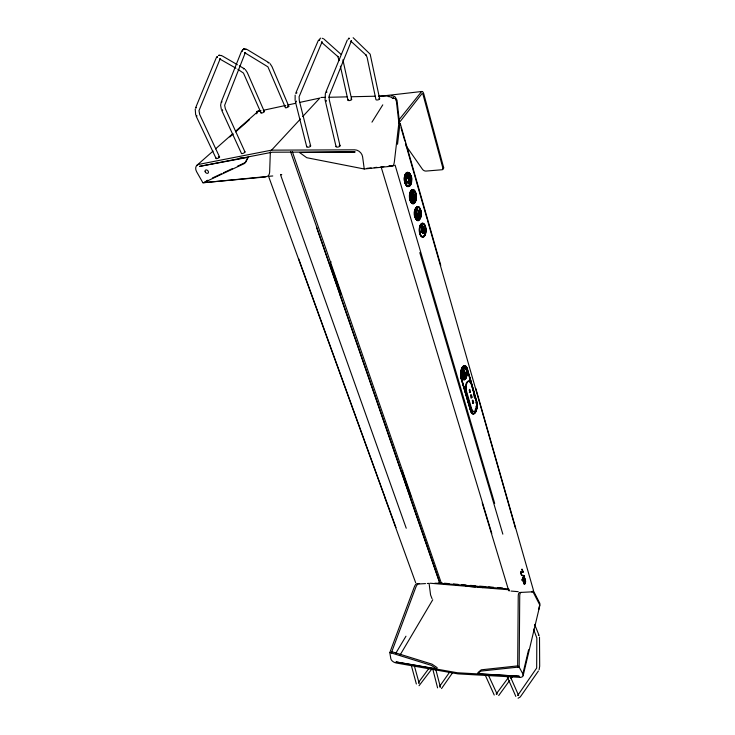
<?xml version="1.0" encoding="UTF-8"?>
<svg xmlns="http://www.w3.org/2000/svg" width="735" height="735" viewBox="0 0 735 735"><rect width="100%" height="100%" fill="white"/><g stroke="black" fill="none" stroke-linecap="round" stroke-linejoin="round"><path stroke-width="1.1" d="M519.728 677.358A5.228 3.059 22.5 0 0 522.842 673.876L519.176 667.15L519.728 596.03A5.292 2.04 82 0 1 521.207 592.392M519.728 677.348L457.877 673.866L396.284 662.998A4.925 2.802 26.2 0 1 390.827 658.725L389.807 652.616L391.314 652.974L392.058 651.77L432.015 664.155L437.123 667.61L436.581 668.887L395.963 661.932L457.482 672.773L519.241 676.218L477.649 673.683L480.763 671.119L517.651 667.169L518.239 596.103A5.292 2.049 82 0 1 519.728 592.474L532.994 591.794L539.582 604.602A2.83 1.819 -62.3 0 1 539.683 605.015M411.499 193.084L411.572 193.075A2.086 0.992 88.3 0 0 412.234 192.258L412.298 191.734L412.188 192.671A2.288 1.102 88.1 0 1 412.041 192.974A2.995 1.442 88.1 0 1 411.637 193.461L411.526 193.571M270.351 151.741L269.653 171.916A6.542 4.217 74.6 0 1 266.502 176.565L202.897 182.758L196.631 171.76A6.808 4.906 45.2 0 1 198.762 164.401L271.564 150.151L354.683 149.821A7.139 5.696 42.4 0 1 362.594 156.766L364.248 168.995L392.536 166.119A6.881 1.902 -88.3 0 0 394.419 161.342L398.866 123.048M412.307 199.617L412.28 200.287L412.39 199.654M421.339 230.661L421.578 232.435L422.111 231.507L421.256 230.716L421.348 232.435L421.872 231.332M421.881 231.571L421.807 232.095M412.252 200.085L412.087 199.617M417.829 220.592C413.07 218.516 412.84 208.446 417.765 206.507M416.956 220.371C414.209 217.514 413.006 209.365 417.434 206.553M418.794 220.436C421.954 217.661 421.743 209.604 418.729 206.765C422.193 210.026 422.643 218.038 418.252 220.555M412.317 191.927L412.041 192.221A2.086 1.011 87.8 0 1 411.343 193.066L410.975 193.186M421.614 229.182L421.679 229.219A2.94 1.396 89.5 0 1 422.653 232.756L422.441 232.517A2.462 1.176 89.9 0 0 421.559 229.632L421.339 229.651A2.462 1.167 89.3 0 1 422.202 232.637L422.533 232.756M421.642 230.634L421.256 231.654L421.835 231.837M417.792 218.249L416.791 218.065A1.415 0.68 88.9 0 1 416.479 217.505L418.445 217.385A7.745 3.703 88.7 0 0 419.354 216.255L420.089 213.876A1.369 0.652 88.8 0 0 419.997 213.187L420.227 213.187A1.369 0.652 88.9 0 1 420.319 213.876L419.391 216.834A8.572 4.098 88.7 0 1 418.674 217.716L417.737 218.203M466.027 386.5L466.238 390.257L471.953 409.873L473.34 411.637A6.734 2.949 -86.3 0 0 476.712 406.152L476.519 402.486L470.896 382.917L469.49 381.061A6.799 3.013 -86.7 0 0 466.027 386.5A4.695 2.086 -86.7 0 0 466.238 390.248L465.604 390.212A4.686 2.086 -86.7 0 1 465.393 386.463A6.799 3.013 -86.7 0 1 468.856 381.033A4.686 2.076 -86.7 0 1 469.068 381.097M424.325 233.427A6.982 3.326 89.4 0 1 424.288 233.767L424.508 233.767A6.992 3.317 89 0 0 422.129 225.333L421.78 225.737A6.505 3.096 89.3 0 1 424.067 233.647L424.306 233.491A6.505 3.115 89.8 0 0 422 225.709M523.292 581.642C527.905 565.463 517.513 589.718 524.11 575.836C520.656 591.28 527.693 570.948 523.605 581.192M523.412 581.164L523.917 575.808M413.281 198.661L412.932 197.458L414.338 198.147C412.895 198.064 414.926 200.223 412.592 198.762C412.546 197.513 414.283 199.424 412.638 198.294M414.007 199.442L412.868 198.285M416.12 216.108L419.915 211.45L417.903 210.311L417.186 207.821L415.642 209.42C416.763 216.696 416.185 222.439 415.964 209.604L417.103 208.483L415.964 209.604M416.469 215.098L419.317 211.616L416.249 215.107L416.837 211.836L416.194 209.594M421.596 228.346L421.706 228.346A3.804 1.828 -89.6 0 1 422.698 229.586A3.868 1.883 -90 0 1 422.992 230.57A3.794 1.792 89.2 0 1 423.029 232.967L423.259 233.096A4.281 2.04 89.3 0 0 421.807 227.905M421.375 229.256L421.458 229.228A2.94 1.406 89.6 0 1 422.423 232.756M421.899 226.646A5.577 2.692 89.8 0 1 423.884 233.454L423.654 233.197A5.099 2.416 88.6 0 0 421.844 227.161L421.881 226.812M408.642 175.509L408.182 175.38C408.862 171.43 408.467 178.146 408.568 174.03M410.644 181.242L409.827 180.397M410.001 180.847L410.056 180.387L409.772 180.856M414.062 198.625L414.338 198.147M423.415 231.075A5.099 2.416 89.4 0 0 421.624 227.133L421.853 227.051M397.525 144.271L399.941 123.664M420.052 214.39L420.227 213.187M410.47 196.355L412.16 196.052A8.682 4.171 88.1 0 0 412.895 195.188L413.842 192.221A1.387 0.671 88.3 0 0 413.75 191.513L413.97 191.513A1.387 0.661 88.3 0 1 414.062 192.083A1.727 0.827 88.2 0 1 414.062 192.469L414.053 192.598A2.481 1.185 88.3 0 1 414.016 192.864A5.191 2.425 89.2 0 1 413.272 194.729M465.733 374.106L465.742 372.93M295.158 95.072L295.112 100.484M418.086 215.208A2.885 1.378 88.8 0 0 418.555 214.675L418.785 213.352L418.325 214.684A2.885 1.378 88.8 0 1 417.866 215.217L417.792 215.254M195.216 109.083L195.694 115.064M539.591 606.504L539.122 608.001M419.069 214.216L418.564 215.428A5.274 2.517 88.8 0 1 418.142 215.961L416.874 216.228A1.038 0.496 88.9 0 0 417.122 216.66L418.325 216.513A5.586 2.674 88.8 0 0 419.051 215.621L419.575 213.931A1.038 0.496 88.8 0 0 419.51 213.269L419.088 213.517L419.51 213.269M522.851 673.876L528.594 649.768M523.164 675.594L539.545 606.715M325.366 93.419L325.072 99.841L336.051 146.596M531.552 591.868L532.994 591.794L533.27 590.554L539.857 603.407L539.793 605.594M256.331 113.346A6.376 4.869 47.2 0 1 258.959 111.224L259.051 111.206A6.468 3.951 78.5 0 1 260.089 110.627A6.413 3.914 78.6 0 1 260.466 110.553M538.783 609.03L538.727 609.214A4.925 3.078 22.1 0 1 538.489 609.471M419.97 214.932L419.161 216.834A8.572 4.098 88.7 0 1 418.454 217.716L417.912 218.12M463.169 375.135L463.62 372.066A1.378 0.616 -87.1 0 1 462.756 370.918A1.378 0.616 -87.1 0 1 463.656 369.567A1.378 0.616 -87.1 0 1 463.767 371.846L463.169 375.135L463.858 378.617L464.658 377.671C464.869 375.741 463.39 377.027 464.281 376.384M464.051 376.733L463.923 373.132L464.621 376.926C467.616 381.171 461.984 365.727 464.897 376.495M539.132 669.695L539.683 666.232L539.499 637.08M406.51 178.807L405.922 180.286L407.53 177.089L408.871 177.613L409.23 180.387L408.127 181.94M406.17 178.963L406.942 176.942A3.023 1.452 87.9 0 1 409.073 177.999A3.023 1.452 87.9 0 1 408.476 182.225L407.76 182.519M221.74 102.257L221.961 101.605M406.657 178.348L407.19 177.208A2.536 1.222 87.9 0 1 408.88 178.228A2.536 1.222 87.9 0 1 408.485 181.674L408.256 181.876M196.061 108.045L196.282 107.402M464.07 372.902L465.053 372.516L465.705 374.363M465.604 372.985C463.546 370.412 467.028 377.799 465.558 372.921M409.946 183.116L409.542 181.867L410.314 182.73L409.946 183.116L409.542 181.867M408.917 176.051L409.533 174.958L409.34 176.345M409.147 176.042L409.533 174.958M409.11 176.354L409.312 174.967M410.176 183.107L409.772 181.857M326.634 92.564L326.882 91.884M389.816 652.588L414.264 587.081A5.053 1.782 -73.8 0 1 416.837 583.691M296.609 93.29L296.866 92.619M241.42 51.542L221.244 102.055L220.629 105.197L221.336 109.368M477.649 673.683L478.163 672.378L481.269 669.815L517.991 665.855M216.255 57.799L195.602 107.843M325.642 92.656L347.361 39.883M406.032 179.368L405.022 180.764C404.737 186.139 411.839 181.132 409.129 177.484C406.979 174.204 406.703 180.185 405.022 180.764M411.269 195.023A1.314 0.634 88.4 0 1 410.764 194.518L410.553 194.499A1.057 0.515 88.4 0 0 410.81 194.94L411.811 194.83A5.678 2.729 88.2 0 0 412.546 193.948L413.254 191.651M295.672 93.373L318.283 40.508M348.326 38.9L348.62 38.275M348.629 38.863L348.932 38.229M348.95 38.872L349.254 38.248M241.907 51.073L242.201 50.476M242.164 50.991L242.458 50.384M242.449 50.945L242.743 50.338M439.622 583.305L434.872 583.213M318.935 40.168L319.247 39.543M319.238 40.131L319.541 39.506M319.55 40.14L319.863 39.515M523.485 581.67L524.9 578.574M216.724 57.339L217.018 56.742M216.972 57.256L217.266 56.659M217.257 57.211L217.551 56.613M522.539 578.427L524 575.468L522.502 578.289M524.11 575.836L522.456 578.757M237.451 166.22L245.637 162.371L248.614 156.39L244.645 163.427L204.523 182.28L207.619 180.25M520.702 572.354L523.044 572.152C519.443 564.728 526.021 573.943 520.536 572.17L521.427 574.843M331.053 261.715L329.565 264.692L330.805 264.637L341.169 294.616L339.938 294.661L316.473 227.179M406.005 145.714L422.414 169.215A3.703 3.059 38.5 0 0 426.107 171.062L442.176 169.739A1.24 1.029 37.5 0 0 443.003 168.535L423.094 94.806A2.122 0.845 84.2 0 0 421.881 93.768L398.894 123.122L396.312 100.52A3.877 2.876 -75.9 0 0 396.137 99.914M400.042 655.096L432.768 599.732M395.77 653.305L405.968 636.207M539.058 607.082L539.6 606.081A3.399 1.718 -69.2 0 1 539.508 606.513M472.467 403.432L473 402.578L472.311 400.207M473.606 402.569L473.083 403.423L472.394 401.053L472.917 400.198L473.606 402.569L473 402.578M371.965 122.157L382.779 104.848M470.896 398.012L471.429 397.157L470.74 394.778M472.035 397.148L471.512 398.002L470.813 395.614L471.346 394.768L472.035 397.148L471.429 397.157M469.38 390.11L469.849 391.709L469.316 392.554L469.931 392.545L470.464 391.7L469.766 389.302L469.233 390.147L469.931 392.545M464.033 376.963L464.097 378.038L463.923 377.423M463.858 378.617L464.097 376.375M464.621 376.926L465.485 375.879M465.163 376.871L465.191 377.11M405.931 179.974C405.757 177.962 408.485 174.608 409.312 177.989A3.013 1.452 87.9 0 1 409.505 179.138L408.835 182.087L406.767 182.868M443.159 168.297L443.646 167.598L423.792 93.924A4.235 1.69 84.2 0 0 421.366 91.847L398.655 120.237M411.416 198.055L411.187 199.286L412.399 202.226A1.13 0.542 88.4 0 0 412.813 202.07L415.495 198.863M392.793 98.398L392.802 98.398A6.624 5.503 45.2 0 0 388.098 96.505L388.613 96.533M441.533 688.557L452.567 672.782M538.397 671.018L520.297 696.927L518.101 698.232M449.535 672.295L439.999 685.819M411.545 198.478L411.435 199.36M517.798 695.338L536.669 668.041L536.835 638.053L533.537 629.132M498.716 695.53L509.704 680.408M508.519 677.376L496.309 693.886M431.767 669.107L419.06 685.709M510.99 678.662L512.277 676.917M428.744 668.62L418.858 681.97M351.468 40.747L329.096 96.092L329.308 99.96L340.02 145.769M401.429 472.21L402.56 472.256L410.718 495.859L409.597 495.803L401.429 472.21L402.789 470.418M465.577 374.014L465.714 373.352L465.797 374.041M415.891 216.108L419.915 211.45M417.26 214.96C418.38 215.309 416.745 215.428 417.682 214.712A2.04 0.974 88.8 0 0 418.325 213.931L418.785 213.352M417.48 214.96L417.912 214.795A2.04 0.974 88.8 0 0 418.555 213.931M417.903 217.615L418.215 217.385A7.745 3.703 88.7 0 0 419.134 216.265L419.997 213.187M417.691 217.78L416.488 217.505M415.642 209.42L417.186 207.821M411.444 198.018C419.134 186.084 413.428 211.175 411.398 198.652A1.158 0.56 88.3 0 1 411.646 198.055M414.338 194.83L411.655 198.037M411.572 198.45L414.209 195.299M411.003 196.052C409.79 195.188 411.315 196.603 411.931 195.721A7.855 3.776 88 0 0 412.868 194.61L413.961 191.523M412.105 191.844L412.409 192.662A2.288 1.093 88.3 0 1 412.262 192.965A2.995 1.433 88.3 0 1 411.857 193.443A2.288 1.102 87.9 0 1 411.655 193.562A2.288 1.102 88.1 0 1 411.425 193.562L411.361 193.581M411.361 193.516L411.343 193.011M411.655 194.398A4.98 2.389 88.1 0 0 412.464 193.443L413.162 191.578M411.628 194.435L410.948 194.288M408.807 183.217C410.626 183.575 408.191 185.33 409.23 182.978M406.17 182.978L405.95 180.516L405.343 180.966L406.17 182.978L405.95 180.516M409.487 177.245L410.286 176.575L409.836 177.668L409.487 177.245L410.286 176.575M408.311 178.881L408.384 177.971A1.654 0.799 87.9 0 0 408.247 177.852L407.539 178.421A1.148 0.551 87.8 0 1 408.311 178.881L408.733 178.642A1.645 0.79 87.9 0 0 408.394 177.971L408.247 177.852A1.645 0.79 87.9 0 0 407.649 177.98L407.769 178.412A1.158 0.56 87.9 0 1 408.541 178.881L407.539 178.421M409.606 177.677L410.406 177.006M405.94 182.987L406.538 182.546M406.317 174.645C408.155 175.022 405.702 176.777 406.74 174.406M405.858 183.658L407.438 182.556M412.39 194.49L412.353 194.527A5.806 2.793 88 0 0 412.583 194.279M271.564 150.151L300.468 118.969M302.719 116.543L319.854 98.058L299.917 102.367M414.237 195.262C417.553 195.446 414.182 202.382 412.418 201.712C420.861 192.965 408.835 195.051 412.197 201.583M229.853 136.967L233.28 133.954M235.65 131.859L249.523 119.612M196.906 165.32L213.049 151.079M215.603 148.838L232.591 133.853M235.99 130.848L257.232 112.124M412.133 194.747L411.967 194.867A4.465 2.141 88.5 0 1 411.784 194.977A3.069 1.47 88.1 0 1 411.269 195.069M393.014 98.233L393.06 98.205A3.51 1.709 45.7 0 1 393.4 98.086L395.035 98.49A4.658 3.105 -88 0 1 395.476 98.949A4.162 2.931 -81.1 0 1 396.073 99.978M321.967 42.125L299.081 96.772L299.31 100.603L310.639 145.916M242.936 49.567L244.654 48.905M407.08 182.133L406.519 182.335L407.199 182.096M417.737 216.733L418.105 216.522A5.586 2.674 88.8 0 0 418.821 215.631L419.308 213.508M406.969 182.179C404.075 172.183 413.998 179.505 406.969 182.179L407.319 182.069M319.9 38.551L320.772 38.137M212.461 177.98L221.373 173.782M223.376 172.844L232.398 168.6M417.976 217.689L417.204 217.79M464.254 372.911L465.053 372.516M465.338 372.066L463.96 372.526L463.95 371.855A1.378 0.625 -87 0 0 463.849 369.576A1.378 0.625 -87 0 0 462.94 370.927L463.702 371.726L463.748 369.953L463.445 371.781L463.564 369.944L462.949 370.89A1.378 0.625 -87 0 0 463.803 372.085L463.62 372.066M518 695.246L518.653 695.576L510.366 676.724M408.357 181.931L407.723 182.032M218.589 55.391L219.572 55.171M258.545 111.352L259.023 111.187M218.855 55.336L219.25 55.263M351.284 40.884L350.705 41.022L366.544 55.538L365.984 54.932L367.105 57.348L375.916 99.565A1.902 0.735 -12.2 0 0 378.7 99.657A1.902 0.735 -12.2 0 0 378.837 98.361M322.298 42.051L321.406 42.262L321.866 42.217M417.609 216.292L418.362 215.952A5.274 2.517 88.8 0 0 418.794 215.428L419.336 213.94A1.038 0.496 88.8 0 0 419.281 213.269M417.765 216.292L417.103 216.072M409.845 179.248L410.69 178.614M261.054 110.774L256.607 111.738A6.376 3.289 81.8 0 1 259.106 111.49M263.277 110.296L285.768 105.427M287.743 105.004L295.562 103.313M407.291 173.919L407.75 173.864L407.631 175.298L407.75 173.864M199.681 166.367L247.612 157.437M199.69 166.349L272.299 152.209L355.161 151.943L299.549 152.531L306.743 157.703L364.248 168.995M239.739 158.043L241.962 157.63M421.844 226.665L421.669 226.665A5.577 2.655 89.2 0 1 423.58 230.459M417.93 220.61L418.472 220.555L417.508 220.509M496.254 693.932L497.172 694.189L488.545 675.502M378.874 96.404L421.954 91.471M520.536 572.17L523.044 572.152M398.875 122.24L399.445 122.175L397.001 100.217L395.228 96.983M366.857 168.333L371.193 167.902M374.198 167.598L376.88 167.323M381.254 166.882L383.845 166.625M388.328 166.174L390.551 165.945A6.872 1.911 -88.3 0 0 391.13 165.568M202.924 182.758L264.922 177.025A6.542 4.217 74.6 0 0 266.144 176.602M268.808 176.299L272.758 175.968M389.761 165.945L394.135 165.568M412.877 192.643A3.721 1.792 87.5 0 1 411.159 194.481L410.828 194.417M407.208 182.069L407.953 182.023M425.501 583.59L418.325 584.003A5.062 1.773 -73.8 0 0 415.753 587.403L391.323 652.946L431.463 665.423L436.581 668.887M427.265 583.489L429.084 583.379L430.572 594.955L432.042 598.667M417.746 583.636L419.556 583.535M407.401 175.307L407.861 175.252M410.727 179.092L410.461 178.623M414.981 195.106L415.707 197.54A1.011 0.487 88.4 0 1 415.495 198.799M410.231 195.776L410.314 195.776A1.387 0.661 88.2 0 0 410.644 196.282M410.387 195.767L410.158 195.776A1.387 0.671 88.4 0 0 410.415 196.291L410.819 196.447A2.49 1.194 88.4 0 0 411.021 196.548A3.087 1.479 88 0 0 411.168 196.576A5.062 2.435 88.3 0 0 412.013 196.319A8.103 3.85 89.3 0 0 412.73 195.538M412.932 197.458L413.777 199.451M417.214 206.563L418.408 206.618L417.535 206.517M421.486 228.346A3.813 1.801 89.4 0 1 422.818 232.977L423.048 232.977M423.048 233.105L423.038 233.096A4.281 2.04 89.4 0 0 421.633 227.942L421.761 227.887M423.7 232.609A5.577 2.655 89.2 0 1 423.636 233.445L423.746 233.445M320.965 97.461L325.486 97.36M328.876 97.277L346.957 96.864M351.477 96.763L375.254 96.212M378.654 96.138L388.852 95.899M417.903 210.311L419.685 211.459M416.883 208.483L417.756 210.725L416.956 207.821M416.368 211.91L415.872 209.411M469.849 391.709L470.464 391.7M517.651 667.169L519.176 667.15M423.636 233.445L423.424 233.335A5.099 2.416 89.4 0 0 423.461 232.563M417.627 218.277L417.103 218.249M481.168 587.577L477.327 587.265M481.802 587.587L509.327 589.792M391.204 95.844L391.975 95.862M417.599 220.592L418.151 220.601M463.583 375.098L463.712 376.981M463.482 377.331L464.033 378.626M470.575 382.898L470.896 382.917A4.686 2.076 -86.7 0 0 469.49 381.061M465.604 390.212L471.328 409.836L471.953 409.873A4.64 2.03 -86.2 0 0 473.34 411.637M524 575.468L521.427 575.239L523.614 575.624M438.749 582.782L442.24 583.066M444.399 583.241L449.039 583.627M453.431 583.985L458.098 584.371M461.497 584.647L466.027 585.023M470.363 585.382L475.086 585.767M479.615 586.144L485.275 586.613M488.674 586.888L493.507 587.283M497.742 587.632L502.501 588.028M508.666 588.928L442.13 583.443L441.22 582.827L292.319 151.612M468.039 585.721L490.769 587.596M430.168 583.232L483.051 587.614M465.972 586.199L475.37 586.98M511.027 591.069L518.175 591.657M521.62 574.871L520.904 572.381M392.72 95.945L394.677 96.625M417.866 206.535L418.729 206.765M439.76 686.839L440.412 687.262L435.919 669.907M418.555 682.971L419.189 683.385L414.421 666.103M220.858 55.364L221.428 55.639M220.601 55.401L221.161 55.676M245.986 49.098L246.547 49.383M245.72 49.135L246.271 49.42M245.453 49.236L246.004 49.511M417.535 210.734L419.317 211.616M421.826 225.277L421.991 225.369A6.982 3.326 89.4 0 1 424.27 230.395M237.387 64.717L222.099 55.832M239.344 65.847L244.259 68.677M235.981 68.226L219.646 58.929L220.482 59.103L219.756 59.461L220.05 59.066L198.983 110.673L199.663 114.394L219.581 157.024M237.864 69.31L243.478 73.087L260.989 112.859M413.658 198.248L414.283 198.615M269.001 62.751L247.236 49.576M417.195 218.194L417.021 218.056A1.415 0.671 88.9 0 1 416.708 217.505M243.588 68.484L244.167 68.879M243.331 68.52L243.91 68.915M268.054 62.594L268.881 62.953M322.38 38.293L323.106 38.624M321.517 42.272L338.054 56.76L337.769 56.329L339.12 60.601M323.85 38.973L341.104 54.399M353.14 37.706L370.164 54.188L379.646 98.784M245.315 69.549L247.282 72.508L264.343 111.591M270.048 63.633L271.996 66.637L288.809 106.299M464.805 376.936L465.595 377.873M216.044 158.356L196.116 116.075M221.759 110.397L241.402 153.339A1.957 0.597 -23.9 0 0 243.901 152.99A1.957 0.597 -23.9 0 0 244.406 151.713M485.33 675.327L494.232 695.044M245.003 151.989L225.342 108.697L224.653 105.28L245.233 52.837L244.92 53.242L245.619 52.883L244.755 52.718L267.917 66.839L285.4 107.586M507.122 676.549L515.832 696.431M196.631 115.331L196.971 116.121M222.319 109.634L222.65 110.443M534.575 624.364L539.104 635.435M298.621 258.656L395.99 527.611M268.854 177.098L385.057 497.972M385.03 498.119L415.67 582.736M538.369 634.838L538.553 635.362M280.715 175.279L406.235 528.235M290.536 151.603L439.787 582.68M339.91 294.845L401.2 471.806M409.781 496.575L439.438 582.212M414.999 195.097L414.715 194.692A1.148 0.551 88.5 0 0 414.347 194.839M381.052 166.689L491.788 533.491M482.206 502.915L508.648 590.435M395.099 165.099L494.683 503.401M419.804 252.619L502.841 534.161M406.51 174.416L406.868 175.637M409 182.987L409.358 184.2M406.538 174.636L406.896 175.867M409.027 183.208L409.386 184.43M464.217 376.972L464.391 377.579M520.729 572.197L521.51 574.862M405.72 180.525L406.317 182.556M405.251 180.755L406.087 183.649M473.707 394.842L474.645 398.104M522.015 569.221L522.851 572.124M469.738 377.138L474.406 393.363M400.244 123.434L440.779 265.436M475.802 388.438L533.481 590.416M398.885 120.209L399.445 122.175M401.025 127.725L404.81 140.964M405.426 143.141L427.136 219.131M427.458 220.234L515.428 528.134M411.076 664.55L416.359 684M437.591 687.877L432.841 669.364M413.768 191.743L413.796 192.726A2.582 1.25 88.1 0 1 413.731 193.075M295.369 101.577L306.715 146.734M340.36 66.15L347.958 100.153M351.652 99.381L342.887 59.838M296.269 101.026L296.453 101.871M326.276 100.383L326.45 101.237M396.33 100.576L396.422 101.145M407.521 173.873L407.631 175.298M465.338 375.815L465.411 377.863M443.646 167.598A1.24 1.029 37.5 0 1 442.819 168.802M393.482 98.04A3.73 1.856 50.6 0 0 393.308 98.086A3.822 1.911 51.3 0 1 393.602 98.049M256.543 113.796A3.454 1.084 -62.8 0 1 256.8 113.649M256.726 113.53A3.657 1.259 -68.6 0 1 256.846 113.502M538.773 608.911A2.572 0.487 -66.6 0 1 538.865 608.626M538.617 609.15A2.655 0.496 -66.6 0 1 538.828 608.461M539.609 605.07A3.032 1.782 -66.4 0 1 539.582 605.962M476.565 401.356A7.874 3.454 -86.2 0 1 475.37 412.363A7.874 3.454 -86.2 0 1 470.584 411.012L461.065 378.452A8.03 3.583 -87 0 1 462.278 367.206A8.03 3.583 -87 0 1 467.239 368.906L476.592 401.613A7.46 3.271 -86.3 0 1 475.453 412.05A7.46 3.271 -86.3 0 1 470.933 410.755L461.415 378.203A7.607 3.409 -87 0 1 462.554 367.564A7.607 3.409 -87 0 1 467.267 369.154M407.42 177.989A1.635 0.79 87.8 0 1 408.504 178.651M416.203 197.926A7.129 3.418 88.4 0 1 410.801 202.226A7.129 3.418 88.4 0 1 411.315 190.099A7.129 3.418 88.4 0 1 416.231 197.256M413.015 191.578A1.057 0.505 88.3 0 1 413.079 192.248A1.36 0.661 88.1 0 1 413.024 192.524M412.252 194.582A5.88 2.811 88.6 0 1 412.124 194.711M413.355 191.66A2.425 1.158 88.3 0 1 412.804 193.654M412.675 195.005A6.064 2.903 88.4 0 1 411.003 196.162M412.804 195.776A8.673 4.245 86.9 0 0 412.951 195.611A8.26 4.043 86.9 0 0 413.373 194.995M413.722 193.066A3.932 1.883 88.3 0 1 413.539 193.663A6.845 3.298 88 0 1 412.721 195.115M417.351 216.65A1.038 0.496 88.9 0 1 417.094 216.228M476.078 403.267A4.63 2.03 -86.3 0 0 475.894 402.449L476.519 402.486A4.63 2.03 -86.3 0 1 476.721 406.161M476.096 406.115A6.725 2.958 -86.3 0 1 475.894 407.273M475.416 408.88A6.725 2.958 -86.3 0 1 475.223 409.358M473.79 411.306A6.725 2.958 -86.3 0 1 472.715 411.6A4.63 2.04 -86.2 0 1 471.328 409.836M469.279 381.208A4.686 2.076 -86.7 0 1 469.84 381.86M470.005 382.172A4.686 2.076 -86.7 0 1 470.143 382.512M339.212 145.273A2.03 0.836 -13.1 0 1 339.717 146.32A2.03 0.836 -13.1 0 1 337.108 147.119A2.03 0.836 -13.1 0 1 336.217 146.191M350.88 98.968A1.883 0.726 -12.6 0 1 351.22 99.978A1.883 0.726 -12.6 0 1 348.509 100.539A1.883 0.726 -12.6 0 1 348.583 99.445M309.867 145.42A2.012 0.818 -13.6 0 1 310.317 146.458A2.012 0.818 -13.6 0 1 307.726 147.248A2.012 0.818 -13.6 0 1 306.89 146.329M287.514 106.235A1.837 0.524 -23 0 1 288.717 106.501A1.837 0.524 -23 0 1 286.448 107.723A1.837 0.524 -23 0 1 285.584 107.273M263.764 111.371A1.819 0.515 -23.4 0 1 264.012 112.023A1.819 0.515 -23.4 0 1 261.77 113.043A1.819 0.515 -23.4 0 1 261.182 112.547M218.332 156.886A1.929 0.579 -24.2 0 1 219.471 157.253A1.929 0.579 -24.2 0 1 217.036 158.567A1.929 0.579 -24.2 0 1 216.274 157.997M508.703 590.242L509.254 590.922L508.703 590.297M404.838 178.136C403.249 184.687 410.893 190.328 411.269 180.709C412.849 174.167 405.215 168.499 404.838 178.136M411.526 180.121C410.893 193.498 401.145 181.986 405.205 174.902C410.498 165.991 415.33 186.084 407.934 186.598A7.276 3.5 87.9 0 1 406.639 185.826L405.095 182.877L404.572 178.724A7.276 3.5 87.9 0 1 404.875 176.069C406.235 168.223 413.143 175.196 411.526 180.121M404.893 177.502C403.056 183.162 410.02 191.1 411.214 181.334C413.033 175.683 406.087 167.736 404.893 177.502M243.643 49.172L243.055 49.557L243.744 49.107M243.864 49.089L244.387 48.988L243.864 49.089M280.715 174.489L281.661 174.664L280.715 174.489M470.749 410.755L461.231 378.194A7.607 3.399 -87 0 1 462.379 367.546A7.607 3.399 -87 0 1 467.074 369.154L476.409 401.604A7.46 3.271 -86.2 0 1 475.269 412.032A7.46 3.271 -86.2 0 1 470.749 410.755M470.767 411.021L461.249 378.461A8.03 3.583 -87 0 1 462.471 367.206A8.03 3.583 -87 0 1 467.414 368.924L476.739 401.365A7.874 3.445 -86.3 0 1 475.545 412.381A7.874 3.445 -86.3 0 1 470.777 411.012M466.348 377.064A6.137 2.747 -87 0 0 464.594 367.583A6.137 2.747 -87 0 0 461.617 376.467A6.137 2.747 -87 0 0 466.348 377.064M466.192 376.825A5.715 2.554 -87 0 0 464.566 368.005A5.715 2.554 -87 0 0 461.791 376.283A5.715 2.554 -87 0 0 466.192 376.825M466.523 377.073A6.137 2.738 -87 0 0 464.777 367.592A6.137 2.738 -87 0 0 461.8 376.476A6.137 2.738 -87 0 0 466.523 377.073M466.376 376.844A5.715 2.554 -87 0 0 464.75 368.014A5.715 2.554 -87 0 0 461.975 376.292A5.715 2.554 -87 0 0 466.376 376.844M525.075 583.186A2.076 0.799 -82.9 0 0 524.845 579.924A2.076 0.799 -82.9 0 0 523.724 582.827A2.076 0.799 -82.9 0 0 525.075 583.186M525.029 583.075A1.883 0.726 -82.9 0 0 524.818 580.117A1.883 0.726 -82.9 0 0 523.798 582.745A1.883 0.726 -82.9 0 0 525.029 583.075M525.295 583.14A2.076 0.799 -83 0 0 525.001 579.943A2.076 0.799 -83 0 0 523.926 582.938A2.076 0.799 -83 0 0 525.295 583.14M525.249 583.03A1.883 0.726 -82.9 0 0 524.974 580.135A1.883 0.726 -82.9 0 0 523.991 582.855A1.883 0.726 -82.9 0 0 525.249 583.03M419.722 226.352A6.973 3.317 89.3 0 0 422.414 237.139A6.973 3.317 89.3 0 0 425.455 227.023A6.973 3.317 89.3 0 0 419.722 226.352M419.915 226.619A6.496 3.087 89.3 0 0 422.423 236.661A6.496 3.087 89.3 0 0 425.262 227.244A6.496 3.087 89.3 0 0 419.915 226.619A6.973 3.317 89.3 0 0 422.8 237.148A6.973 3.317 89.3 0 0 425.611 226.72A6.973 3.317 89.3 0 0 419.86 226.637M420.08 226.876A6.496 3.069 89.3 0 0 422.8 236.67A6.496 3.069 89.3 0 0 425.4 226.968A6.496 3.069 89.3 0 0 420.08 226.876M404.7 175.858A7.212 3.473 87.9 0 0 408.044 186.635A7.212 3.473 87.9 0 0 410.718 175.794A7.212 3.473 87.9 0 0 404.7 175.858M404.911 176.097A6.725 3.243 87.9 0 0 408.026 186.157A6.725 3.243 87.9 0 0 410.525 176.042A6.725 3.243 87.9 0 0 404.911 176.097M410.102 192.882A6.643 3.188 88.4 0 0 412.712 203.264A6.643 3.188 88.4 0 0 415.624 193.792A6.643 3.188 88.4 0 0 410.102 192.882M410.047 192.892A7.129 3.427 88.3 0 0 413.088 203.77A7.129 3.427 88.3 0 0 415.982 193.268A7.129 3.427 88.3 0 0 410.047 192.892M410.268 193.14A6.643 3.17 88.4 0 0 413.088 203.283A6.643 3.17 88.4 0 0 415.762 193.507A6.643 3.17 88.4 0 0 410.268 193.14M415.284 209.898A6.569 3.133 88.8 0 0 417.838 220.114A6.569 3.133 88.8 0 0 420.714 210.66A6.569 3.133 88.8 0 0 415.284 209.898M415.054 209.907A6.569 3.133 88.8 0 0 417.609 220.114A6.569 3.133 88.8 0 0 420.484 210.669A6.569 3.133 88.8 0 0 415.054 209.907M205.138 171.659A1.984 1.433 45 0 0 208.069 173.129A1.984 1.433 45 0 0 207.105 170.143A1.984 1.433 45 0 0 205.138 171.659"/></g></svg>
